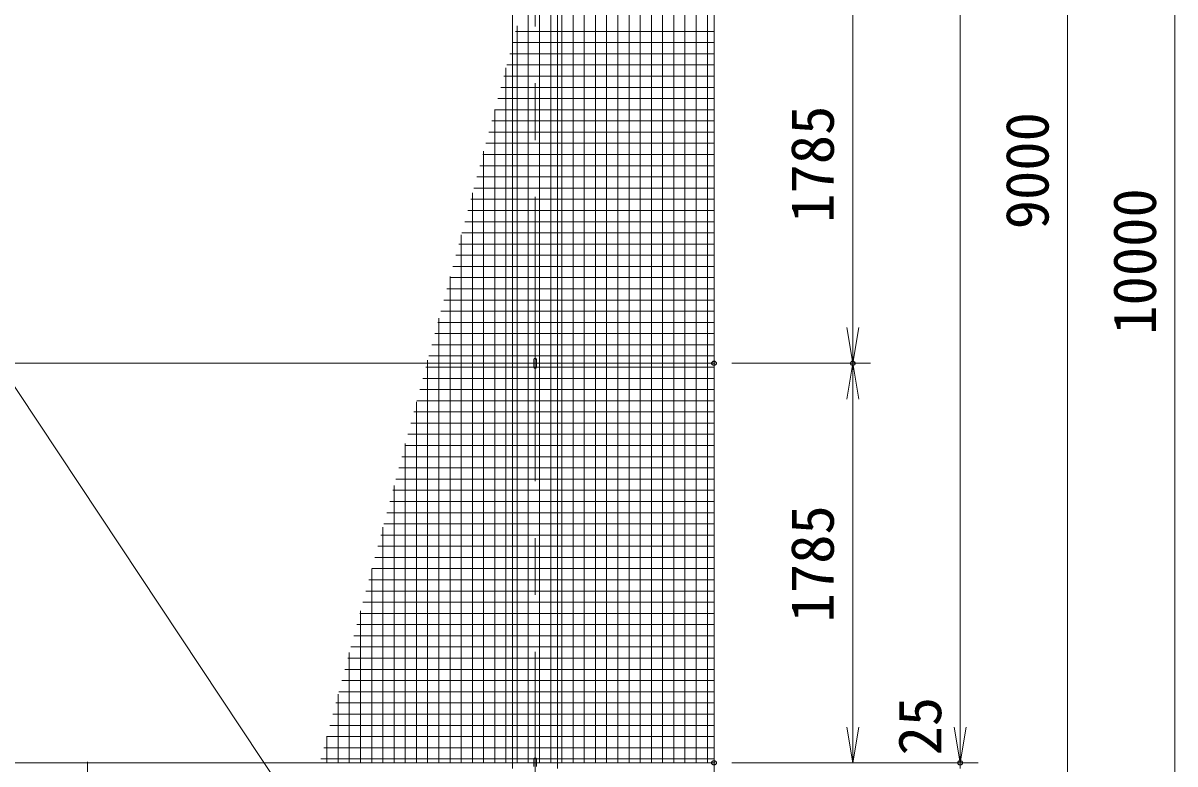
# Model space of a CAD drawing. Units: millimetres at full size. Extents: x -16800 to 16800, y -11880 to 11880.
# Drawn here: x -3958 to 1190, y -492 to 2817 of the extents above; entities that cross this region are included whole.
import ezdxf
from ezdxf.enums import TextEntityAlignment as Align

# ---------------------------------------------------------------- set-up
doc = ezdxf.new("R2010")
doc.units = ezdxf.units.MM
doc.header["$LTSCALE"] = 40
doc.header["$PDMODE"] = 32
doc.header["$PDSIZE"] = 20
doc.linetypes.add('USER1', pattern=[50.8, 31.75, -6.35, 6.35, -6.35])
for name, color, linetype, lineweight in [('0-0_D-STR1', 1, 'Continuous', 18), ('0-1_D-BMK', 2, 'USER1', 13), ('0-2_D-STR3', 3, 'Continuous', 13), ('0-6_D-STR-DIM', 7, 'Continuous', 13), ('0-7_0', 7, 'Continuous', 18), ('0-A_D-STR2', 7, 'Continuous', 13)]:
    doc.layers.add(name, color=color, linetype=linetype, lineweight=lineweight)
doc.layers.add('0-8_Defpoints', color=253, linetype='Continuous')
doc.styles.add('ＭＳ ゴシック', font='')
doc.styles.get('ＭＳ ゴシック').set_extended_font_data('MS Gothic')

# ---------------------------------------------------------------- blocks, each defined once
blk = doc.blocks.new('_Open')
at = {"layer": '0-7_0'}
blk.add_line((-40, 6.67), (0, 0), dxfattribs=at)
blk.add_lwpolyline([(-40, -6.67), (0, 0), (-40, 0)], dxfattribs=at)

msp = doc.modelspace()

# ---------------------------------------------------------------- linework, layer by layer
at = {"layer": '0-0_D-STR1'}
msp.add_line((-1570.08, -512.48), (-1570.08, 6757.52), dxfattribs=at)
msp.add_lwpolyline([(-1570.08, 6757.52), (-1770.08, 6757.52), (-1770.08, -512.48)], dxfattribs=at)
at = {"layer": '0-1_D-BMK'}
for p, q in [((-1670.08, -3293.48), (-1670.08, 6808.52)), ((-3670.08, -482.48), (-3670.08, -2582.48))]:
    msp.add_line(p, q, dxfattribs=at)
at = {"layer": '0-2_D-STR3'}
for p, q in [((-7079.9, 5836.74), (-2791.5, -621.65)), ((-12888.4, 1297.52), (-870.08, 1297.52)), ((-1676.08, 1314.52), (-1676.08, 1280.52)), ((-1664.08, 1314.52), (-1664.08, 1280.52)), ((-12888.4, -487.48), (-870.08, -487.48)), ((-1676.08, -470.48), (-1676.08, -504.48)), ((-1664.08, -470.48), (-1664.08, -504.48))]:
    msp.add_line(p, q, dxfattribs=at)
for centre, start, end in [((-1670.08, 1314.52), 0, 180), ((-1670.08, 1280.52), 180, 0), ((-1670.08, -470.48), 0, 180)]:
    msp.add_arc(centre, 6, start, end, dxfattribs=at)
at = {"layer": '0-6_D-STR-DIM'}
for p, q in [((1189.87, 6757.52), (1189.87, -3242.48)), ((229.92, -487.48), (229.92, 6657.52)), ((709.92, 6657.52), (709.92, -2342.48)), ((-250.08, 1297.52), (-250.08, 3082.52)), ((-870.08, -1346.17), (-870.08, 3031.22)), ((-790.08, 1297.52), (-170.08, 1297.52)), ((-790.08, 1297.52), (-170.08, 1297.52)), ((-250.08, -487.48), (-250.08, 1297.52)), ((229.92, -327.48), (229.92, -167.48)), ((-790.08, -487.48), (309.92, -487.48)), ((-790.08, -487.48), (-170.08, -487.48)), ((-790.08, -487.48), (309.92, -487.48)), ((229.92, -512.48), (229.92, -487.48))]:
    msp.add_line(p, q, dxfattribs=at)
at = {"layer": '0-8_Defpoints'}
for p in [(-870.08, 1297.52), (-250.08, 1297.52), (-870.08, -487.48), (229.92, -487.48)]:
    msp.add_point(p, dxfattribs=at)
at = {"layer": '0-A_D-STR2'}
for p, q in [((-950, -487.48), (-950, 5790.2)), ((-1000, -487.48), (-1000, 5603.6)), ((-1050, -487.48), (-1050, 5417)), ((-1100, -487.48), (-1100, 5230.39)), ((-1150, -487.48), (-1150, 5043.79)), ((-1200, -487.48), (-1200, 4857.19)), ((-1250, -487.48), (-1250, 4670.59)), ((-1300, -487.48), (-1300, 4483.98)), ((-1350, -487.48), (-1350, 4297.38)), ((-1400, -487.48), (-1400, 4110.78)), ((-1450, -487.48), (-1450, 3924.18)), ((-1500, -487.48), (-1500, 3737.57)), ((-1550, -487.48), (-1550, 3550.97)), ((-1600, -487.48), (-1600, 3364.37)), ((-1650, -487.48), (-1650, 3177.76)), ((-900, -487.48), (-900, 3042.11)), ((-1700, -487.48), (-1700, 2991.16)), ((-1756.58, 2780), (-870.08, 2780)), ((-1750, -487.48), (-1750, 2804.56)), ((-1769.98, 2730), (-870.08, 2730)), ((-1783.38, 2680), (-870.08, 2680)), ((-1796.77, 2630), (-870.08, 2630)), ((-1810.17, 2580), (-870.08, 2580)), ((-1800, -487.48), (-1800, 2617.96)), ((-1823.57, 2530), (-870.08, 2530)), ((-1836.97, 2480), (-870.08, 2480)), ((-1850.36, 2430), (-870.08, 2430)), ((-1850, -487.48), (-1850, 2431.35)), ((-1863.76, 2380), (-870.08, 2380)), ((-1877.16, 2330), (-870.08, 2330)), ((-1890.56, 2280), (-870.08, 2280)), ((-1903.95, 2230), (-870.08, 2230)), ((-1900, -487.48), (-1900, 2244.75)), ((-1917.35, 2180), (-870.08, 2180)), ((-1930.75, 2130), (-870.08, 2130)), ((-1944.15, 2080), (-870.08, 2080)), ((-1957.54, 2030), (-870.08, 2030)), ((-1950, -487.48), (-1950, 2058.15)), ((-1970.94, 1980), (-870.08, 1980)), ((-1984.34, 1930), (-870.08, 1930)), ((-2000, -487.48), (-2000, 1871.55)), ((-1997.74, 1880), (-870.08, 1880)), ((-2011.13, 1830), (-870.08, 1830)), ((-2024.53, 1780), (-870.08, 1780)), ((-2037.93, 1730), (-870.08, 1730)), ((-2051.33, 1680), (-870.08, 1680)), ((-2050, -487.48), (-2050, 1684.94)), ((-2064.72, 1630), (-870.08, 1630)), ((-2078.12, 1580), (-870.08, 1580)), ((-2100, -487.48), (-2100, 1498.34)), ((-2091.52, 1530), (-870.08, 1530)), ((-2104.92, 1480), (-870.08, 1480)), ((-2118.31, 1430), (-870.08, 1430)), ((-2131.71, 1380), (-870.08, 1380)), ((-2150, -487.48), (-2150, 1311.74)), ((-2145.11, 1330), (-870.08, 1330)), ((-2158.51, 1280), (-870.08, 1280)), ((-2171.9, 1230), (-870.08, 1230)), ((-2185.3, 1180), (-870.08, 1180)), ((-2200, -487.48), (-2200, 1125.14)), ((-2198.7, 1130), (-870.08, 1130)), ((-2225.49, 1030), (-870.08, 1030)), ((-2212.1, 1080), (-870.08, 1080)), ((-2238.89, 980), (-870.08, 980)), ((-2252.29, 930), (-870.08, 930)), ((-2250, -487.48), (-2250, 938.53)), ((-2265.69, 880), (-870.08, 880)), ((-2279.08, 830), (-870.08, 830)), ((-2292.48, 780), (-870.08, 780)), ((-2305.88, 730), (-870.08, 730)), ((-2300, -487.48), (-2300, 751.93)), ((-2319.28, 680), (-870.08, 680)), ((-2332.67, 630), (-870.08, 630)), ((-2346.07, 580), (-870.08, 580)), ((-2359.47, 530), (-870.08, 530)), ((-2350, -487.48), (-2350, 565.33)), ((-2372.87, 480), (-870.08, 480)), ((-2386.26, 430), (-870.08, 430)), ((-2400, -487.48), (-2400, 378.73)), ((-2399.66, 380), (-870.08, 380)), ((-2413.06, 330), (-870.08, 330)), ((-2426.45, 280), (-870.08, 280)), ((-2439.85, 230), (-870.08, 230)), ((-2453.25, 180), (-870.08, 180)), ((-2450, -487.48), (-2450, 192.12)), ((-2466.65, 130), (-870.08, 130)), ((-2480.04, 80), (-870.08, 80)), ((-2500, -487.48), (-2500, 5.52)), ((-2493.44, 30), (-870.08, 30)), ((-2506.84, -20), (-870.08, -20)), ((-2520.24, -70), (-870.08, -70)), ((-2533.63, -120), (-870.08, -120)), ((-2550, -487.48), (-2550, -181.08)), ((-2547.03, -170), (-870.08, -170)), ((-2560.43, -220), (-870.08, -220)), ((-2573.83, -270), (-870.08, -270)), ((-2587.22, -320), (-870.08, -320)), ((-2600.62, -370), (-870.08, -370)), ((-2600, -487.48), (-2600, -367.68)), ((-2614.02, -420), (-870.08, -420)), ((-2627.42, -470), (-870.08, -470))]:
    msp.add_line(p, q, dxfattribs=at)

# ---------------------------------------------------------------- block references
at = {"layer": '0-6_D-STR-DIM', "xscale": 4, "yscale": 4}
for p, rotation in [((-250.08, 1297.52), 270), ((-250.08, 1297.52), 90), ((-250.08, -487.48), 270), ((229.92, -487.48), 270), ((229.92, -487.48), 270)]:
    msp.add_blockref('_Open', p, dxfattribs=dict(at, rotation=rotation))

# ---------------------------------------------------------------- texts
at = {"layer": '0-6_D-STR-DIM', "style": 'ＭＳ ゴシック'}
for s, p in [('1785', (-277.07, 1924.92)), ('9000', (682.93, 1895.95)), ('10000', (1162.88, 1424.82)), ('1785', (-277.07, 139.92)), ('25', (202.92, -454.5))]:
    msp.add_text(s, height=192.4, rotation=90, dxfattribs=at).set_placement(p, align=Align.BOTTOM_LEFT)

doc.saveas('drawing.dxf')
